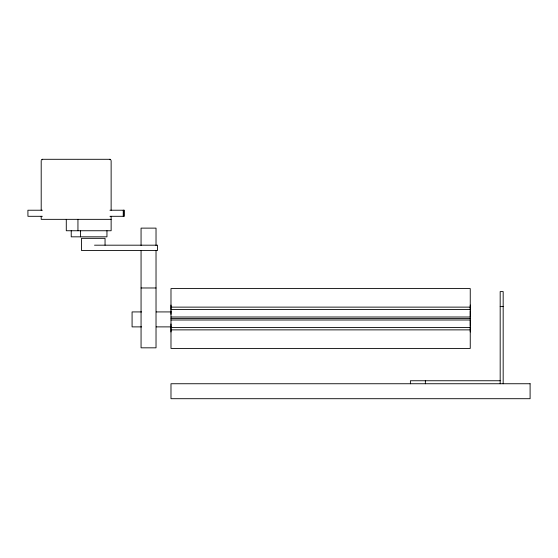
<?xml version="1.0" encoding="UTF-8"?>
<svg xmlns="http://www.w3.org/2000/svg" width="558" height="558" viewBox="0 0 558 558"><rect width="100%" height="100%" fill="white"/><g stroke="black" fill="none" stroke-linecap="round" stroke-linejoin="round"><path stroke-width="0.84" d="M170.985 319.999L170.985 348.429L470.248 348.429L470.248 319.999L170.985 319.999L170.985 288.577L470.248 288.577L470.248 317.007L170.985 317.007M42.387 159.295L42.122 159.888L41.578 159.644A1.186 1.186 0 0 1 42.387 159.295L109.947 159.295A1.186 1.186 0 0 1 110.784 159.644L110.212 159.888L109.947 159.295M42.387 210.226L27.9 210.226L27.942 216.302L42.387 216.302M109.947 210.226L124.434 210.226L124.392 216.302L109.947 216.302M111.133 219.343L41.201 219.343L41.201 216.302M94.504 245.185L157.502 245.185L157.502 250.507L81.489 250.507L81.489 238.343L105.05 238.343L105.05 245.185M141.062 287.977L156.024 287.977M500.177 306.551L503.17 306.551M141.579 311.922L132.079 311.922L132.079 326.883L141.579 326.883M156.254 311.922L170.929 311.922M170.985 318.499L470.248 318.499M156.254 326.883L170.929 326.883M170.985 327.483L470.248 327.483L470.248 329.876L170.985 329.876L170.985 326.57M500.177 380.751L410.395 380.751L410.395 383.744M503.17 383.744L503.17 291.59L500.177 291.59L500.177 383.744M470.248 305.038L470.248 306.53M470.248 310.911L470.248 326.088M470.248 330.476L470.248 331.968M425.356 380.751L425.356 383.744M170.985 305.038L170.985 306.53M170.985 310.911L170.985 314.3M170.985 323.975L170.985 326.088M170.985 330.476L170.985 331.968M156.024 245.471L156.024 228.124L141.062 228.124L141.062 245.471M156.024 250.681L156.024 347.829L141.062 347.829L141.062 250.681M123.555 210.226L123.555 216.302M123.248 210.226L123.248 216.302M111.133 160.481L111.133 210.226M111.133 216.302L111.133 230.747L66.283 230.747L66.283 219.343M106.955 230.747L106.955 236.829L71.229 236.829L71.229 230.747M80.54 230.747L80.54 236.829M77.946 219.343L77.946 230.747M41.201 160.481L41.201 210.226M470.248 307.13L170.985 307.13L170.985 309.523L470.248 309.523L470.248 307.13M530.1 383.744L170.985 383.744L170.985 398.705L530.1 398.705L530.1 383.744"/></g></svg>
